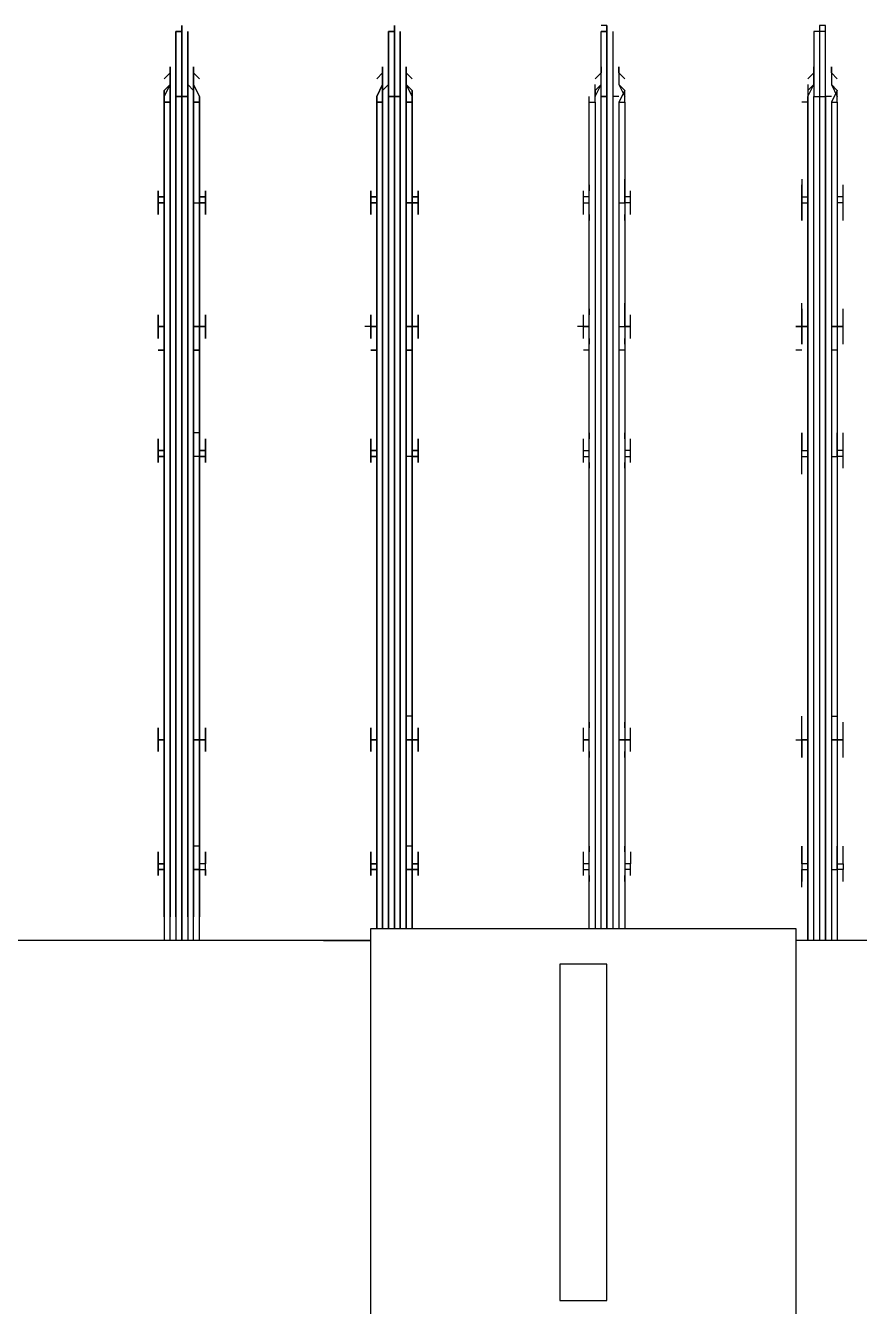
# Model space of a CAD drawing. Header units: metres. Extents: x 530797 to 531186, y 2675944 to 2676144.
# Drawn here: x 531158.7506 to 531158.9459, y 2676012.0635 to 2676012.3636 of the extents above; entities that cross this region are included whole.
import ezdxf

# ---------------------------------------------------------------- set-up
doc = ezdxf.new("R2010")
doc.units = ezdxf.units.M
doc.layers.add('IDT', color=7, linetype='Continuous')

# ---------------------------------------------------------------- blocks, each defined once
blk = doc.blocks.new('IDT')
at = {"layer": 'IDT', "color": 0, "lineweight": 25}
for p, q in [((17.21622, 14.51099), (17.21622, 14.60781)), ((17.3158, 14.60781), (17.3158, 14.51099)), ((17.27154, 14.59813), (17.26048, 14.59813)), ((17.26048, 14.59813), (17.26048, 14.51929)), ((17.27154, 14.51929), (17.27154, 14.59813)), ((17.26048, 14.51929), (17.27154, 14.51929)), ((16.63529, 14.51376), (17.21622, 14.51376)), ((17.20653, 14.31735), (17.20653, 14.51376)), ((17.20792, 14.31735), (17.20792, 14.51376)), ((17.2093, 14.31597), (17.2093, 14.51376)), ((17.2093, 14.51376), (17.2093, 14.31597)), ((17.21068, 14.31597), (17.21068, 14.51376)), ((17.21207, 14.51376), (17.21207, 14.31597)), ((17.21345, 14.31735), (17.21345, 14.51376)), ((17.21345, 14.51376), (17.21345, 14.31735)), ((17.32687, 14.51376), (17.3158, 14.51376)), ((17.3158, 14.51376), (17.78054, 14.51376)), ((17.35591, 14.51376), (17.35591, 14.31735)), ((17.3573, 14.51376), (17.3573, 14.31735)), ((17.35868, 14.31597), (17.35868, 14.51376)), ((17.36006, 14.51376), (17.36006, 14.31597)), ((17.36006, 14.31597), (17.36006, 14.51376)), ((17.36145, 14.31597), (17.36145, 14.51376)), ((17.36283, 14.51376), (17.36283, 14.31735)), ((17.36421, 14.31735), (17.36421, 14.51376)), ((17.3158, 14.51099), (17.21622, 14.51099)), ((17.25633, 14.31735), (17.25633, 14.51099)), ((17.25771, 14.31735), (17.25771, 14.51099)), ((17.25909, 14.31597), (17.25909, 14.51099)), ((17.26048, 14.51099), (17.26048, 14.31597)), ((17.26048, 14.31597), (17.26048, 14.51099)), ((17.26186, 14.51099), (17.26186, 14.31597)), ((17.26324, 14.31735), (17.26324, 14.51099)), ((17.26463, 14.51099), (17.26463, 14.31735)), ((17.30612, 14.31735), (17.30612, 14.51099)), ((17.30612, 14.51099), (17.30612, 14.31735)), ((17.3075, 14.31735), (17.3075, 14.51099)), ((17.3075, 14.51099), (17.3075, 14.31735)), ((17.30889, 14.31597), (17.30889, 14.51099)), ((17.30889, 14.51099), (17.30889, 14.31597)), ((17.31027, 14.51099), (17.31027, 14.31597)), ((17.31027, 14.31597), (17.31027, 14.51099)), ((17.31027, 14.51099), (17.31027, 14.31597)), ((17.31027, 14.31597), (17.31027, 14.51099)), ((17.31165, 14.31597), (17.31165, 14.51099)), ((17.31165, 14.51099), (17.31165, 14.31597)), ((17.31304, 14.51099), (17.31304, 14.31735)), ((17.31304, 14.31735), (17.31304, 14.51099)), ((17.31442, 14.31735), (17.31442, 14.51099)), ((17.31442, 14.51099), (17.31442, 14.31735)), ((17.35591, 14.31735), (17.35591, 14.50823)), ((17.3573, 14.31735), (17.3573, 14.50823)), ((17.35868, 14.50823), (17.35868, 14.31597)), ((17.36006, 14.50823), (17.36006, 14.31597)), ((17.36006, 14.31597), (17.36006, 14.50823)), ((17.36145, 14.50823), (17.36145, 14.31597)), ((17.36283, 14.31735), (17.36283, 14.50823)), ((17.36421, 14.50823), (17.36421, 14.31735)), ((17.20653, 14.49716), (17.20653, 14.50131)), ((17.21483, 14.50131), (17.21483, 14.49716)), ((17.25633, 14.49716), (17.25633, 14.50131)), ((17.26463, 14.50131), (17.26463, 14.49716)), ((17.30612, 14.49716), (17.30612, 14.50131)), ((17.30612, 14.50131), (17.30612, 14.49716)), ((17.31442, 14.49716), (17.31442, 14.50131)), ((17.31442, 14.50131), (17.31442, 14.49716)), ((17.35591, 14.49716), (17.35591, 14.50131)), ((17.35591, 14.50131), (17.35591, 14.49716)), ((17.36421, 14.49716), (17.36421, 14.50131)), ((17.36421, 14.50131), (17.36421, 14.49578)), ((17.20515, 14.49993), (17.20515, 14.49855)), ((17.20515, 14.49855), (17.20515, 14.49716)), ((17.20515, 14.49578), (17.20515, 14.49716)), ((17.20515, 14.49716), (17.20653, 14.49716)), ((17.20792, 14.49716), (17.20653, 14.49716)), ((17.20653, 14.49716), (17.20653, 14.49578)), ((17.21483, 14.49716), (17.21345, 14.49716)), ((17.21483, 14.49855), (17.21483, 14.49993)), ((17.21483, 14.49716), (17.21483, 14.49855)), ((17.21483, 14.49301), (17.21483, 14.49716)), ((17.21483, 14.49578), (17.21483, 14.49716)), ((17.25494, 14.49855), (17.25494, 14.49716)), ((17.25494, 14.49716), (17.25633, 14.49716)), ((17.25494, 14.49716), (17.25494, 14.49578)), ((17.25633, 14.49993), (17.25633, 14.49855)), ((17.25633, 14.49578), (17.25633, 14.49716)), ((17.26463, 14.49855), (17.26463, 14.49993)), ((17.26463, 14.49716), (17.26463, 14.49163)), ((17.26601, 14.49716), (17.26463, 14.49716)), ((17.26601, 14.49855), (17.26601, 14.49716)), ((17.26601, 14.49716), (17.26601, 14.49578)), ((17.30474, 14.49716), (17.30474, 14.49855)), ((17.30474, 14.49855), (17.30474, 14.49716)), ((17.30612, 14.49716), (17.30474, 14.49716)), ((17.30474, 14.49716), (17.30474, 14.49578)), ((17.30474, 14.49578), (17.30474, 14.49716)), ((17.30474, 14.49716), (17.30612, 14.49716)), ((17.30612, 14.49855), (17.30612, 14.49993)), ((17.30612, 14.49993), (17.30612, 14.49855)), ((17.3075, 14.49716), (17.30612, 14.49716)), ((17.30612, 14.49716), (17.3075, 14.49716)), ((17.30612, 14.49578), (17.30612, 14.49716)), ((17.30612, 14.49716), (17.30612, 14.49578)), ((17.31442, 14.49993), (17.31442, 14.49855)), ((17.31442, 14.49855), (17.31442, 14.49993)), ((17.31442, 14.49716), (17.3158, 14.49716)), ((17.3158, 14.49716), (17.31442, 14.49716)), ((17.31442, 14.49716), (17.31442, 14.49578)), ((17.31442, 14.49578), (17.31442, 14.49716)), ((17.3158, 14.49716), (17.3158, 14.49855)), ((17.3158, 14.49855), (17.3158, 14.49716)), ((17.3158, 14.49578), (17.3158, 14.49716)), ((17.3158, 14.49716), (17.3158, 14.49578)), ((17.35453, 14.49716), (17.35453, 14.49855)), ((17.35453, 14.49855), (17.35453, 14.49716)), ((17.35591, 14.49716), (17.35453, 14.49716)), ((17.35453, 14.49716), (17.35453, 14.49578)), ((17.35591, 14.49716), (17.35453, 14.49716)), ((17.35453, 14.49716), (17.35453, 14.49578)), ((17.35591, 14.49855), (17.35591, 14.49993)), ((17.35591, 14.49993), (17.35591, 14.49855)), ((17.3573, 14.49716), (17.35591, 14.49716)), ((17.35591, 14.49716), (17.3573, 14.49716)), ((17.35591, 14.49163), (17.35591, 14.49716)), ((17.35591, 14.49578), (17.35591, 14.49716)), ((17.36421, 14.49993), (17.36421, 14.49855)), ((17.36421, 14.49855), (17.36421, 14.49993)), ((17.36421, 14.49578), (17.36421, 14.49716)), ((17.36421, 14.49716), (17.3656, 14.49716)), ((17.3656, 14.49716), (17.36421, 14.49716)), ((17.3656, 14.49716), (17.3656, 14.49855)), ((17.3656, 14.49855), (17.3656, 14.49716)), ((17.3656, 14.49578), (17.3656, 14.49716)), ((17.3656, 14.49716), (17.3656, 14.49578)), ((17.20653, 14.49578), (17.20515, 14.49578)), ((17.20515, 14.49578), (17.20515, 14.49301)), ((17.20653, 14.49578), (17.20653, 14.49163)), ((17.21345, 14.49578), (17.21483, 14.49578)), ((17.21483, 14.49578), (17.21483, 14.49163)), ((17.25494, 14.49301), (17.25494, 14.49578)), ((17.25494, 14.49578), (17.25633, 14.49578)), ((17.25633, 14.49163), (17.25633, 14.49578)), ((17.26463, 14.49578), (17.26601, 14.49578)), ((17.26601, 14.49578), (17.26601, 14.49301)), ((17.30474, 14.49578), (17.30474, 14.49301)), ((17.30474, 14.49301), (17.30474, 14.49578)), ((17.30474, 14.49578), (17.30612, 14.49578)), ((17.30612, 14.49578), (17.30474, 14.49578)), ((17.30612, 14.49578), (17.30612, 14.49163)), ((17.30612, 14.49163), (17.30612, 14.49578)), ((17.31442, 14.49578), (17.3158, 14.49578)), ((17.3158, 14.49578), (17.31442, 14.49578)), ((17.31442, 14.49578), (17.31442, 14.49163)), ((17.31442, 14.49163), (17.31442, 14.49578)), ((17.3158, 14.49301), (17.3158, 14.49578)), ((17.3158, 14.49578), (17.3158, 14.49301)), ((17.35453, 14.49578), (17.35453, 14.49301)), ((17.35453, 14.49301), (17.35453, 14.49578)), ((17.35453, 14.49578), (17.35591, 14.49578)), ((17.35453, 14.49578), (17.35591, 14.49578)), ((17.35591, 14.49578), (17.35591, 14.49163)), ((17.36421, 14.49163), (17.36421, 14.49578)), ((17.36421, 14.49578), (17.36421, 14.49163)), ((17.36421, 14.49578), (17.3656, 14.49578)), ((17.3656, 14.49578), (17.36421, 14.49578)), ((17.3656, 14.49301), (17.3656, 14.49578)), ((17.3656, 14.49578), (17.3656, 14.49301)), ((17.20515, 14.49301), (17.20515, 14.49163)), ((17.21483, 14.49163), (17.21483, 14.49301)), ((17.25633, 14.49301), (17.25633, 14.49163)), ((17.26463, 14.49163), (17.26463, 14.49301)), ((17.30612, 14.49163), (17.30612, 14.49301)), ((17.30612, 14.49301), (17.30612, 14.49163)), ((17.30612, 14.49163), (17.3075, 14.49163)), ((17.31442, 14.49301), (17.31442, 14.49163)), ((17.31442, 14.49163), (17.31442, 14.49301)), ((17.35591, 14.49163), (17.35591, 14.49301)), ((17.35591, 14.49301), (17.35591, 14.49163)), ((17.35591, 14.49163), (17.3573, 14.49163)), ((17.36421, 14.49301), (17.36421, 14.49163)), ((17.36421, 14.49163), (17.36421, 14.49301)), ((17.20515, 14.47088), (17.20515, 14.4695)), ((17.20653, 14.46673), (17.20653, 14.47088)), ((17.21483, 14.4695), (17.21483, 14.47088)), ((17.21483, 14.47088), (17.21483, 14.46673)), ((17.25633, 14.46673), (17.25633, 14.47088)), ((17.25633, 14.47088), (17.25633, 14.4695)), ((17.26463, 14.4695), (17.26463, 14.47088)), ((17.26463, 14.47088), (17.26463, 14.46673)), ((17.30612, 14.46673), (17.30612, 14.47088)), ((17.30612, 14.47088), (17.30612, 14.4695)), ((17.30612, 14.4695), (17.30612, 14.47088)), ((17.30612, 14.47088), (17.30612, 14.46673)), ((17.31442, 14.46673), (17.31442, 14.47088)), ((17.31442, 14.47088), (17.31442, 14.4695)), ((17.31442, 14.4695), (17.31442, 14.47088)), ((17.31442, 14.47088), (17.31442, 14.46673)), ((17.35591, 14.46673), (17.35591, 14.47088)), ((17.35591, 14.47088), (17.35591, 14.4695)), ((17.35591, 14.4695), (17.35591, 14.47088)), ((17.35591, 14.47088), (17.35591, 14.46673)), ((17.36421, 14.46673), (17.36421, 14.47088)), ((17.36421, 14.47088), (17.36421, 14.4695)), ((17.36421, 14.4695), (17.36421, 14.47088)), ((17.36421, 14.47088), (17.36421, 14.46673)), ((17.20515, 14.4695), (17.20515, 14.46673)), ((17.21483, 14.46673), (17.21483, 14.4695)), ((17.25494, 14.4695), (17.25494, 14.46673)), ((17.26601, 14.4695), (17.26601, 14.46673)), ((17.30474, 14.46673), (17.30474, 14.4695)), ((17.30474, 14.4695), (17.30474, 14.46673)), ((17.3158, 14.46673), (17.3158, 14.4695)), ((17.3158, 14.4695), (17.3158, 14.46673)), ((17.35453, 14.46673), (17.35453, 14.4695)), ((17.35453, 14.4695), (17.35453, 14.46673)), ((17.3656, 14.46673), (17.3656, 14.4695)), ((17.3656, 14.4695), (17.3656, 14.46673)), ((17.20515, 14.46673), (17.20515, 14.46397)), ((17.20653, 14.46673), (17.20515, 14.46673)), ((17.20515, 14.46673), (17.20653, 14.46673)), ((17.20515, 14.46397), (17.20515, 14.46258)), ((17.20653, 14.4612), (17.20653, 14.46673)), ((17.20792, 14.46673), (17.20653, 14.46673)), ((17.20653, 14.46673), (17.20792, 14.46673)), ((17.21483, 14.46673), (17.21345, 14.46673)), ((17.21345, 14.46673), (17.21483, 14.46673)), ((17.21622, 14.46673), (17.21483, 14.46673)), ((17.21483, 14.46673), (17.21483, 14.4612)), ((17.21483, 14.46673), (17.21483, 14.46397)), ((17.21483, 14.46397), (17.21483, 14.46258)), ((17.25494, 14.46673), (17.25494, 14.46397)), ((17.25633, 14.46673), (17.25494, 14.46673)), ((17.25494, 14.46673), (17.25633, 14.46673)), ((17.25633, 14.4612), (17.25633, 14.46673)), ((17.25633, 14.46673), (17.25771, 14.46673)), ((17.25771, 14.46673), (17.25633, 14.46673)), ((17.25633, 14.46397), (17.25633, 14.46258)), ((17.26463, 14.46673), (17.26601, 14.46673)), ((17.26601, 14.46673), (17.26463, 14.46673)), ((17.26601, 14.46673), (17.26463, 14.46673)), ((17.26463, 14.46673), (17.26463, 14.4612)), ((17.26463, 14.46258), (17.26463, 14.46397)), ((17.26601, 14.46673), (17.26601, 14.46397)), ((17.30612, 14.46673), (17.30474, 14.46673)), ((17.30474, 14.46673), (17.30612, 14.46673)), ((17.30474, 14.46397), (17.30474, 14.46673)), ((17.30474, 14.46673), (17.30474, 14.46397)), ((17.30612, 14.46673), (17.30474, 14.46673)), ((17.30474, 14.46673), (17.30612, 14.46673)), ((17.3075, 14.46673), (17.30612, 14.46673)), ((17.30612, 14.46673), (17.3075, 14.46673)), ((17.3075, 14.46673), (17.30612, 14.46673)), ((17.30612, 14.46673), (17.30612, 14.4612)), ((17.30612, 14.4612), (17.30612, 14.46673)), ((17.30612, 14.46258), (17.30612, 14.46397)), ((17.30612, 14.46397), (17.30612, 14.46258)), ((17.31442, 14.4612), (17.31442, 14.46673)), ((17.31442, 14.46673), (17.31442, 14.4612)), ((17.3158, 14.46673), (17.31442, 14.46673)), ((17.31442, 14.46673), (17.3158, 14.46673)), ((17.3158, 14.46673), (17.31442, 14.46673)), ((17.31442, 14.46673), (17.3158, 14.46673)), ((17.31442, 14.46397), (17.31442, 14.46258)), ((17.31442, 14.46258), (17.31442, 14.46397)), ((17.3158, 14.46397), (17.3158, 14.46673)), ((17.3158, 14.46673), (17.3158, 14.46397)), ((17.35453, 14.46397), (17.35453, 14.46673)), ((17.35453, 14.46673), (17.35591, 14.46673)), ((17.35591, 14.46673), (17.35453, 14.46673)), ((17.35453, 14.46673), (17.35453, 14.46397)), ((17.35591, 14.46673), (17.35453, 14.46673)), ((17.35453, 14.46673), (17.35591, 14.46673)), ((17.35591, 14.4612), (17.35591, 14.46673)), ((17.35591, 14.46673), (17.3573, 14.46673)), ((17.3573, 14.46673), (17.35591, 14.46673)), ((17.35591, 14.46673), (17.35591, 14.4612)), ((17.35591, 14.46258), (17.35591, 14.46397)), ((17.35591, 14.46397), (17.35591, 14.46258)), ((17.36421, 14.4612), (17.36421, 14.46673)), ((17.36421, 14.46673), (17.36421, 14.4612)), ((17.3656, 14.46673), (17.36421, 14.46673)), ((17.36421, 14.46673), (17.3656, 14.46673)), ((17.3656, 14.46673), (17.36421, 14.46673)), ((17.36421, 14.46673), (17.3656, 14.46673)), ((17.36421, 14.46397), (17.36421, 14.46258)), ((17.36421, 14.46258), (17.36421, 14.46397)), ((17.3656, 14.46397), (17.3656, 14.46673)), ((17.3656, 14.46673), (17.3656, 14.46397)), ((17.20792, 14.4612), (17.20653, 14.4612)), ((17.30612, 14.4612), (17.3075, 14.4612)), ((17.20653, 14.40034), (17.20653, 14.40449)), ((17.21483, 14.40449), (17.21483, 14.40034)), ((17.25633, 14.40034), (17.25633, 14.40449)), ((17.26463, 14.40449), (17.26463, 14.40034)), ((17.30612, 14.40449), (17.30612, 14.40034)), ((17.30612, 14.40034), (17.30612, 14.40449)), ((17.31442, 14.40034), (17.31442, 14.40449)), ((17.31442, 14.40449), (17.31442, 14.40034)), ((17.35591, 14.40034), (17.35591, 14.40449)), ((17.35591, 14.40449), (17.35591, 14.40034)), ((17.36421, 14.40034), (17.36421, 14.40449)), ((17.36421, 14.40449), (17.36421, 14.40034)), ((17.20515, 14.40311), (17.20515, 14.40172)), ((17.20515, 14.40172), (17.20515, 14.40034)), ((17.21483, 14.40311), (17.21483, 14.40172)), ((17.21483, 14.40172), (17.21483, 14.39896)), ((17.25494, 14.40172), (17.25494, 14.40034)), ((17.25633, 14.40311), (17.25633, 14.40172)), ((17.26463, 14.40172), (17.26463, 14.40311)), ((17.26601, 14.40172), (17.26601, 14.40034)), ((17.30474, 14.40034), (17.30474, 14.40172)), ((17.30474, 14.40172), (17.30474, 14.40034)), ((17.30612, 14.40172), (17.30612, 14.40311)), ((17.30612, 14.40311), (17.30612, 14.40172)), ((17.31442, 14.40311), (17.31442, 14.40172)), ((17.31442, 14.40172), (17.31442, 14.40311)), ((17.3158, 14.40034), (17.3158, 14.40172)), ((17.3158, 14.40172), (17.3158, 14.40034)), ((17.35453, 14.40034), (17.35453, 14.40172)), ((17.35453, 14.40172), (17.35453, 14.40034)), ((17.35591, 14.40172), (17.35591, 14.40311)), ((17.35591, 14.40311), (17.35591, 14.40172)), ((17.36421, 14.40311), (17.36421, 14.40172)), ((17.36421, 14.40172), (17.36421, 14.40311)), ((17.3656, 14.40034), (17.3656, 14.40172)), ((17.3656, 14.40172), (17.3656, 14.40034)), ((17.20515, 14.40034), (17.20653, 14.40034)), ((17.20515, 14.40034), (17.20515, 14.39896)), ((17.20515, 14.39896), (17.20653, 14.39896)), ((17.20515, 14.39896), (17.20515, 14.39619)), ((17.20792, 14.40034), (17.20653, 14.40034)), ((17.20653, 14.40034), (17.20653, 14.39481)), ((17.21483, 14.40034), (17.21345, 14.40034)), ((17.21483, 14.39896), (17.21345, 14.39896)), ((17.21483, 14.40034), (17.21483, 14.39896)), ((17.21483, 14.39896), (17.21483, 14.39481)), ((17.21483, 14.39619), (17.21483, 14.39896)), ((17.25633, 14.40034), (17.25494, 14.40034)), ((17.25494, 14.40034), (17.25494, 14.39896)), ((17.25494, 14.39896), (17.25633, 14.39896)), ((17.25494, 14.39896), (17.25494, 14.39619)), ((17.25633, 14.39896), (17.25633, 14.40034)), ((17.25633, 14.39481), (17.25633, 14.39896)), ((17.26463, 14.40034), (17.26463, 14.39481)), ((17.26601, 14.40034), (17.26463, 14.40034)), ((17.26601, 14.39896), (17.26463, 14.39896)), ((17.26601, 14.40034), (17.26601, 14.39896)), ((17.26601, 14.39896), (17.26601, 14.39619)), ((17.30612, 14.40034), (17.30474, 14.40034)), ((17.30474, 14.40034), (17.30474, 14.39896)), ((17.30474, 14.39896), (17.30474, 14.40034)), ((17.30474, 14.40034), (17.30612, 14.40034)), ((17.30474, 14.39896), (17.30474, 14.39619)), ((17.30474, 14.39619), (17.30474, 14.39896)), ((17.30474, 14.39896), (17.30612, 14.39896)), ((17.30612, 14.39896), (17.30474, 14.39896)), ((17.30612, 14.40034), (17.30612, 14.39481)), ((17.30612, 14.39481), (17.30612, 14.40034)), ((17.30612, 14.40034), (17.3075, 14.40034)), ((17.31442, 14.40034), (17.3158, 14.40034)), ((17.3158, 14.40034), (17.31442, 14.40034)), ((17.31442, 14.40034), (17.31442, 14.39481)), ((17.31442, 14.39896), (17.31442, 14.40034)), ((17.3158, 14.39896), (17.31442, 14.39896)), ((17.31442, 14.39896), (17.3158, 14.39896)), ((17.31442, 14.39481), (17.31442, 14.39896)), ((17.3158, 14.40034), (17.3158, 14.39896)), ((17.3158, 14.39896), (17.3158, 14.40034)), ((17.3158, 14.39619), (17.3158, 14.39896)), ((17.3158, 14.39896), (17.3158, 14.39619)), ((17.35591, 14.40034), (17.35453, 14.40034)), ((17.35453, 14.40034), (17.35591, 14.40034)), ((17.35453, 14.39896), (17.35453, 14.40034)), ((17.35453, 14.40034), (17.35453, 14.39896)), ((17.35591, 14.39896), (17.35453, 14.39896)), ((17.35453, 14.39896), (17.35591, 14.39896)), ((17.35453, 14.39619), (17.35453, 14.39896)), ((17.35453, 14.39896), (17.35453, 14.39619)), ((17.35591, 14.39896), (17.35591, 14.40034)), ((17.35591, 14.40034), (17.3573, 14.40034)), ((17.35591, 14.40034), (17.35591, 14.39896)), ((17.35591, 14.39481), (17.35591, 14.39896)), ((17.35591, 14.39896), (17.35591, 14.39481)), ((17.36421, 14.40034), (17.36421, 14.39896)), ((17.36421, 14.39896), (17.36421, 14.40034)), ((17.36421, 14.40034), (17.3656, 14.40034)), ((17.3656, 14.40034), (17.36421, 14.40034)), ((17.3656, 14.39896), (17.36421, 14.39896)), ((17.36421, 14.39896), (17.36421, 14.39481)), ((17.36421, 14.39481), (17.36421, 14.39896)), ((17.36421, 14.39896), (17.3656, 14.39896)), ((17.3656, 14.39896), (17.3656, 14.40034)), ((17.3656, 14.40034), (17.3656, 14.39896)), ((17.3656, 14.39896), (17.3656, 14.39619)), ((17.3656, 14.39619), (17.3656, 14.39896)), ((17.20515, 14.39619), (17.20515, 14.39481)), ((17.21483, 14.39481), (17.21483, 14.39619)), ((17.25633, 14.39619), (17.25633, 14.39481)), ((17.26463, 14.39481), (17.26463, 14.39619)), ((17.30612, 14.39481), (17.30612, 14.39619)), ((17.30612, 14.39619), (17.30612, 14.39481)), ((17.31442, 14.39619), (17.31442, 14.39481)), ((17.31442, 14.39481), (17.31442, 14.39619)), ((17.35591, 14.39481), (17.35591, 14.39619)), ((17.35591, 14.39619), (17.35591, 14.39481)), ((17.36421, 14.39619), (17.36421, 14.39481)), ((17.36421, 14.39481), (17.36421, 14.39619)), ((17.35591, 14.39481), (17.3573, 14.39481)), ((17.20515, 14.37406), (17.20515, 14.37268)), ((17.20653, 14.37544), (17.20792, 14.37544)), ((17.20653, 14.36991), (17.20653, 14.37406)), ((17.21483, 14.37544), (17.21622, 14.37544)), ((17.21483, 14.37268), (17.21483, 14.37406)), ((17.21483, 14.37406), (17.21483, 14.36991)), ((17.25633, 14.37544), (17.25771, 14.37544)), ((17.25633, 14.36991), (17.25633, 14.37406)), ((17.25633, 14.37406), (17.25633, 14.37268)), ((17.26463, 14.37544), (17.26601, 14.37544)), ((17.26463, 14.37268), (17.26463, 14.37406)), ((17.26463, 14.37406), (17.26463, 14.36991)), ((17.3075, 14.37544), (17.30612, 14.37544)), ((17.30612, 14.37544), (17.3075, 14.37544)), ((17.30612, 14.37406), (17.30612, 14.36991)), ((17.30612, 14.36991), (17.30612, 14.37406)), ((17.30612, 14.37406), (17.30612, 14.37268)), ((17.30612, 14.37268), (17.30612, 14.37406)), ((17.3158, 14.37544), (17.31442, 14.37544)), ((17.31442, 14.37544), (17.3158, 14.37544)), ((17.31442, 14.37406), (17.31442, 14.37268)), ((17.31442, 14.37268), (17.31442, 14.37406)), ((17.31442, 14.36991), (17.31442, 14.37406)), ((17.31442, 14.37406), (17.31442, 14.36991)), ((17.3573, 14.37544), (17.35591, 14.37544)), ((17.35591, 14.37544), (17.3573, 14.37544)), ((17.35591, 14.36991), (17.35591, 14.37406)), ((17.35591, 14.37406), (17.35591, 14.37268)), ((17.35591, 14.37268), (17.35591, 14.37406)), ((17.35591, 14.37406), (17.35591, 14.36991)), ((17.3656, 14.37544), (17.36421, 14.37544)), ((17.36421, 14.37544), (17.3656, 14.37544)), ((17.36421, 14.37406), (17.36421, 14.37268)), ((17.36421, 14.37268), (17.36421, 14.37406)), ((17.36421, 14.36991), (17.36421, 14.37406)), ((17.36421, 14.37406), (17.36421, 14.36991)), ((17.20515, 14.37268), (17.20515, 14.36991)), ((17.21483, 14.36991), (17.21483, 14.37268)), ((17.25494, 14.37268), (17.25494, 14.36991)), ((17.26601, 14.37268), (17.26601, 14.36991)), ((17.30474, 14.36991), (17.30474, 14.37268)), ((17.30474, 14.37268), (17.30474, 14.36991)), ((17.3158, 14.36991), (17.3158, 14.37268)), ((17.3158, 14.37268), (17.3158, 14.36991)), ((17.35453, 14.36991), (17.35453, 14.37268)), ((17.35453, 14.37268), (17.35453, 14.36991)), ((17.3656, 14.36991), (17.3656, 14.37268)), ((17.3656, 14.37268), (17.3656, 14.36991)), ((17.20515, 14.36991), (17.20653, 14.36991)), ((17.20653, 14.36991), (17.20515, 14.36991)), ((17.20653, 14.36991), (17.20515, 14.36991)), ((17.20515, 14.36991), (17.20515, 14.36715)), ((17.20653, 14.36438), (17.20653, 14.36991)), ((17.20653, 14.36991), (17.20792, 14.36991)), ((17.20792, 14.36991), (17.20653, 14.36991)), ((17.21483, 14.36991), (17.21345, 14.36991)), ((17.21345, 14.36991), (17.21483, 14.36991)), ((17.21483, 14.36715), (17.21483, 14.36991)), ((17.21483, 14.36991), (17.21483, 14.36438)), ((17.21622, 14.36991), (17.21483, 14.36991)), ((17.21483, 14.36991), (17.21622, 14.36991)), ((17.25494, 14.36991), (17.25494, 14.36715)), ((17.25633, 14.36991), (17.25494, 14.36991)), ((17.25494, 14.36991), (17.25633, 14.36991)), ((17.25771, 14.36991), (17.25633, 14.36991)), ((17.25633, 14.36991), (17.25633, 14.36438)), ((17.26463, 14.36991), (17.26463, 14.36438)), ((17.26601, 14.36991), (17.26463, 14.36991)), ((17.26463, 14.36991), (17.26601, 14.36991)), ((17.26601, 14.36991), (17.26601, 14.36715)), ((17.26601, 14.36991), (17.26739, 14.36991)), ((17.30612, 14.36991), (17.30474, 14.36991)), ((17.30474, 14.36991), (17.30612, 14.36991)), ((17.30474, 14.36715), (17.30474, 14.36991)), ((17.30474, 14.36991), (17.30474, 14.36715)), ((17.30612, 14.36991), (17.30474, 14.36991)), ((17.30474, 14.36991), (17.30612, 14.36991)), ((17.30612, 14.36991), (17.30612, 14.36438)), ((17.30612, 14.36438), (17.30612, 14.36991)), ((17.30612, 14.36991), (17.3075, 14.36991)), ((17.3075, 14.36991), (17.30612, 14.36991)), ((17.30612, 14.36991), (17.3075, 14.36991)), ((17.31442, 14.36991), (17.3158, 14.36991)), ((17.3158, 14.36991), (17.31442, 14.36991)), ((17.31442, 14.36991), (17.31442, 14.36438)), ((17.31442, 14.36438), (17.31442, 14.36991)), ((17.31442, 14.36991), (17.3158, 14.36991)), ((17.3158, 14.36991), (17.31442, 14.36991)), ((17.31442, 14.36991), (17.3158, 14.36991)), ((17.3158, 14.36991), (17.3158, 14.36715)), ((17.3158, 14.36715), (17.3158, 14.36991)), ((17.3158, 14.36991), (17.31719, 14.36991)), ((17.35453, 14.36991), (17.35591, 14.36991)), ((17.35591, 14.36991), (17.35453, 14.36991)), ((17.35453, 14.36991), (17.35453, 14.36715)), ((17.35453, 14.36715), (17.35453, 14.36991)), ((17.35453, 14.36991), (17.35591, 14.36991)), ((17.35591, 14.36991), (17.35453, 14.36991)), ((17.35453, 14.36991), (17.35591, 14.36991)), ((17.3573, 14.36991), (17.35591, 14.36991)), ((17.35591, 14.36991), (17.3573, 14.36991)), ((17.35591, 14.36991), (17.35591, 14.36438)), ((17.35591, 14.36438), (17.35591, 14.36991)), ((17.3656, 14.36991), (17.36421, 14.36991)), ((17.36421, 14.36991), (17.36421, 14.36438)), ((17.36421, 14.36438), (17.36421, 14.36991)), ((17.36421, 14.36991), (17.3656, 14.36991)), ((17.3656, 14.36991), (17.36421, 14.36991)), ((17.36421, 14.36991), (17.3656, 14.36991)), ((17.3656, 14.36991), (17.36421, 14.36991)), ((17.3656, 14.36991), (17.3656, 14.36715)), ((17.3656, 14.36715), (17.3656, 14.36991)), ((17.20515, 14.36715), (17.20515, 14.36576)), ((17.21483, 14.36576), (17.21483, 14.36715)), ((17.25633, 14.36715), (17.25633, 14.36576)), ((17.26463, 14.36576), (17.26463, 14.36715)), ((17.30612, 14.36576), (17.30612, 14.36715)), ((17.30612, 14.36715), (17.30612, 14.36576)), ((17.31442, 14.36715), (17.31442, 14.36576)), ((17.31442, 14.36576), (17.31442, 14.36715)), ((17.35591, 14.36576), (17.35591, 14.36715)), ((17.35591, 14.36715), (17.35591, 14.36576)), ((17.36421, 14.36715), (17.36421, 14.36576)), ((17.36421, 14.36576), (17.36421, 14.36715)), ((17.20515, 14.34502), (17.20515, 14.34363)), ((17.20653, 14.34087), (17.20653, 14.34502)), ((17.21483, 14.34363), (17.21483, 14.34502)), ((17.21483, 14.34502), (17.21483, 14.34087)), ((17.25633, 14.34087), (17.25633, 14.34502)), ((17.25633, 14.34502), (17.25633, 14.34363)), ((17.26463, 14.34363), (17.26463, 14.34502)), ((17.26463, 14.34502), (17.26463, 14.34087)), ((17.30612, 14.34087), (17.30612, 14.34502)), ((17.30612, 14.34502), (17.30612, 14.34363)), ((17.30612, 14.34363), (17.30612, 14.34502)), ((17.30612, 14.34502), (17.30612, 14.34087)), ((17.31442, 14.34087), (17.31442, 14.34502)), ((17.31442, 14.34502), (17.31442, 14.34363)), ((17.31442, 14.34363), (17.31442, 14.34502)), ((17.31442, 14.34502), (17.31442, 14.34087)), ((17.35591, 14.34087), (17.35591, 14.34502)), ((17.35591, 14.34502), (17.35591, 14.34363)), ((17.35591, 14.34363), (17.35591, 14.34502)), ((17.35591, 14.34502), (17.35591, 14.34087)), ((17.36421, 14.34087), (17.36421, 14.34502)), ((17.36421, 14.34502), (17.36421, 14.34363)), ((17.36421, 14.34363), (17.36421, 14.34502)), ((17.36421, 14.34502), (17.36421, 14.34087)), ((17.20515, 14.34363), (17.20515, 14.34087)), ((17.20515, 14.34087), (17.20653, 14.34087)), ((17.20515, 14.34087), (17.20515, 14.33948)), ((17.20653, 14.33948), (17.20653, 14.34087)), ((17.21483, 14.34087), (17.21345, 14.34087)), ((17.21483, 14.33948), (17.21483, 14.34363)), ((17.21483, 14.34087), (17.21483, 14.33948)), ((17.25494, 14.34363), (17.25494, 14.34087)), ((17.25494, 14.34087), (17.25633, 14.34087)), ((17.25494, 14.34087), (17.25494, 14.33948)), ((17.25771, 14.34087), (17.25633, 14.34087)), ((17.25633, 14.34087), (17.25633, 14.33948)), ((17.26463, 14.34087), (17.26463, 14.33948)), ((17.26601, 14.34087), (17.26463, 14.34087)), ((17.26601, 14.34363), (17.26601, 14.34087)), ((17.26601, 14.34087), (17.26601, 14.33948)), ((17.30474, 14.34087), (17.30474, 14.34363)), ((17.30474, 14.34363), (17.30474, 14.34087)), ((17.30474, 14.34087), (17.30612, 14.34087)), ((17.30612, 14.34087), (17.30474, 14.34087)), ((17.30474, 14.34087), (17.30474, 14.33948)), ((17.30474, 14.33948), (17.30474, 14.34087)), ((17.3075, 14.34087), (17.30612, 14.34087)), ((17.30612, 14.34087), (17.3075, 14.34087)), ((17.30612, 14.34087), (17.30612, 14.33533)), ((17.30612, 14.33533), (17.30612, 14.34087)), ((17.31442, 14.34087), (17.31442, 14.33948)), ((17.31442, 14.33948), (17.31442, 14.34087)), ((17.31442, 14.34087), (17.3158, 14.34087)), ((17.3158, 14.34087), (17.31442, 14.34087)), ((17.3158, 14.34087), (17.3158, 14.34363)), ((17.3158, 14.34363), (17.3158, 14.34087)), ((17.3158, 14.33948), (17.3158, 14.34087)), ((17.3158, 14.34087), (17.3158, 14.33948)), ((17.35453, 14.34087), (17.35453, 14.34363)), ((17.35453, 14.34363), (17.35453, 14.34087)), ((17.35453, 14.33948), (17.35453, 14.34087)), ((17.35453, 14.34087), (17.35453, 14.33948)), ((17.35453, 14.34087), (17.35591, 14.34087)), ((17.35591, 14.34087), (17.35453, 14.34087)), ((17.3573, 14.34087), (17.35591, 14.34087)), ((17.35591, 14.34087), (17.35591, 14.33948)), ((17.35591, 14.33948), (17.35591, 14.34087)), ((17.36421, 14.34087), (17.3656, 14.34087)), ((17.3656, 14.34087), (17.36421, 14.34087)), ((17.36421, 14.34087), (17.36421, 14.33948)), ((17.36421, 14.33948), (17.36421, 14.34087)), ((17.3656, 14.34087), (17.3656, 14.34363)), ((17.3656, 14.34363), (17.3656, 14.34087)), ((17.3656, 14.33948), (17.3656, 14.34087)), ((17.3656, 14.34087), (17.3656, 14.33948)), ((17.20515, 14.33948), (17.20653, 14.33948)), ((17.20515, 14.33948), (17.20515, 14.3381)), ((17.20515, 14.3381), (17.20515, 14.33672)), ((17.20653, 14.33533), (17.20653, 14.33948)), ((17.21483, 14.33948), (17.21345, 14.33948)), ((17.21483, 14.33533), (17.21483, 14.33948)), ((17.21483, 14.33948), (17.21483, 14.3381)), ((17.21483, 14.3381), (17.21483, 14.33672)), ((17.25494, 14.33948), (17.25633, 14.33948)), ((17.25494, 14.33948), (17.25494, 14.3381)), ((17.25633, 14.33948), (17.25633, 14.33533)), ((17.25633, 14.3381), (17.25633, 14.33672)), ((17.26463, 14.33948), (17.26463, 14.33533)), ((17.26463, 14.33948), (17.26601, 14.33948)), ((17.26463, 14.33672), (17.26463, 14.3381)), ((17.26601, 14.33948), (17.26601, 14.3381)), ((17.30474, 14.33948), (17.30612, 14.33948)), ((17.30612, 14.33948), (17.30474, 14.33948)), ((17.30474, 14.3381), (17.30474, 14.33948)), ((17.30474, 14.33948), (17.30474, 14.3381)), ((17.30612, 14.33672), (17.30612, 14.3381)), ((17.30612, 14.3381), (17.30612, 14.33672)), ((17.31442, 14.33533), (17.31442, 14.33948)), ((17.31442, 14.33948), (17.31442, 14.33533)), ((17.31442, 14.33948), (17.3158, 14.33948)), ((17.3158, 14.33948), (17.31442, 14.33948)), ((17.31442, 14.3381), (17.31442, 14.33672)), ((17.31442, 14.33672), (17.31442, 14.3381)), ((17.3158, 14.3381), (17.3158, 14.33948)), ((17.3158, 14.33948), (17.3158, 14.3381)), ((17.35591, 14.33948), (17.35453, 14.33948)), ((17.35453, 14.33948), (17.35591, 14.33948)), ((17.35453, 14.3381), (17.35453, 14.33948)), ((17.35453, 14.33948), (17.35453, 14.3381)), ((17.35591, 14.33948), (17.35591, 14.33533)), ((17.35591, 14.33533), (17.35591, 14.33948)), ((17.35591, 14.33672), (17.35591, 14.3381)), ((17.35591, 14.3381), (17.35591, 14.33672)), ((17.3656, 14.33948), (17.36421, 14.33948)), ((17.36421, 14.33948), (17.3656, 14.33948)), ((17.36421, 14.33948), (17.36421, 14.33533)), ((17.36421, 14.33533), (17.36421, 14.33948)), ((17.36421, 14.3381), (17.36421, 14.33672)), ((17.36421, 14.33672), (17.36421, 14.3381)), ((17.3656, 14.3381), (17.3656, 14.33948)), ((17.3656, 14.33948), (17.3656, 14.3381)), ((17.20653, 14.31459), (17.20792, 14.31735)), ((17.20792, 14.31735), (17.20653, 14.31735)), ((17.20653, 14.31735), (17.20653, 14.31597)), ((17.21345, 14.31735), (17.21483, 14.31735)), ((17.21345, 14.3132), (17.21345, 14.31735)), ((17.21345, 14.31735), (17.21345, 14.31597)), ((17.25633, 14.31459), (17.25771, 14.31735)), ((17.25771, 14.31735), (17.25633, 14.31735)), ((17.25633, 14.31735), (17.25633, 14.31597)), ((17.26463, 14.31735), (17.26324, 14.31735)), ((17.26324, 14.31735), (17.26324, 14.3132)), ((17.26463, 14.31735), (17.26463, 14.31597)), ((17.3075, 14.31735), (17.30612, 14.31735)), ((17.30612, 14.31735), (17.30612, 14.31597)), ((17.30612, 14.31597), (17.30612, 14.31735)), ((17.30612, 14.31735), (17.3075, 14.31735)), ((17.3075, 14.3132), (17.3075, 14.31735)), ((17.3075, 14.31735), (17.3075, 14.3132)), ((17.31442, 14.31735), (17.31304, 14.31735)), ((17.31304, 14.31735), (17.31304, 14.3132)), ((17.31304, 14.3132), (17.31304, 14.31735)), ((17.31304, 14.31735), (17.31442, 14.31735)), ((17.31442, 14.31597), (17.31442, 14.31735)), ((17.31442, 14.31735), (17.31442, 14.31597)), ((17.35591, 14.31735), (17.35591, 14.31597)), ((17.35591, 14.31597), (17.35591, 14.31735)), ((17.35591, 14.31735), (17.3573, 14.31735)), ((17.3573, 14.31735), (17.35591, 14.31735)), ((17.3573, 14.31735), (17.3573, 14.3132)), ((17.3573, 14.3132), (17.3573, 14.31735)), ((17.36421, 14.31735), (17.36283, 14.31735)), ((17.36283, 14.31735), (17.36283, 14.3132)), ((17.36283, 14.3132), (17.36283, 14.31735)), ((17.36283, 14.31735), (17.36421, 14.31735)), ((17.36421, 14.31597), (17.36421, 14.31735)), ((17.36421, 14.31735), (17.36421, 14.31597)), ((17.20792, 14.3132), (17.20653, 14.31597)), ((17.20653, 14.31597), (17.20653, 14.31459)), ((17.20653, 14.31459), (17.20792, 14.3132)), ((17.20792, 14.3132), (17.20653, 14.31459)), ((17.20792, 14.31597), (17.2093, 14.31597)), ((17.2093, 14.31597), (17.2093, 14.29937)), ((17.21068, 14.31597), (17.2093, 14.31597)), ((17.2093, 14.31597), (17.2093, 14.30075)), ((17.21068, 14.29937), (17.21068, 14.31597)), ((17.21207, 14.31597), (17.21068, 14.31597)), ((17.21207, 14.30075), (17.21207, 14.31597)), ((17.21345, 14.31597), (17.21207, 14.3132)), ((17.21207, 14.3132), (17.21345, 14.31459)), ((17.21345, 14.31459), (17.21345, 14.31597)), ((17.25771, 14.3132), (17.25633, 14.31597)), ((17.25633, 14.31597), (17.25633, 14.31459)), ((17.25633, 14.31459), (17.25771, 14.3132)), ((17.25771, 14.3132), (17.25633, 14.31459)), ((17.25771, 14.31597), (17.25909, 14.31597)), ((17.25909, 14.30075), (17.25909, 14.31597)), ((17.26186, 14.31597), (17.26048, 14.31597)), ((17.26048, 14.31597), (17.26186, 14.31597)), ((17.26048, 14.31597), (17.26048, 14.29937)), ((17.26048, 14.29937), (17.26048, 14.31597)), ((17.26186, 14.31597), (17.26186, 14.30075)), ((17.26324, 14.31597), (17.26186, 14.3132)), ((17.26186, 14.3132), (17.26324, 14.31459)), ((17.26324, 14.31459), (17.26324, 14.31597)), ((17.30612, 14.31597), (17.3075, 14.3132)), ((17.3075, 14.3132), (17.30612, 14.31597)), ((17.30612, 14.31597), (17.30612, 14.31459)), ((17.30612, 14.31459), (17.30612, 14.31597)), ((17.30612, 14.31459), (17.3075, 14.3132)), ((17.3075, 14.3132), (17.30612, 14.31459)), ((17.30889, 14.31597), (17.30889, 14.30075)), ((17.30889, 14.30075), (17.30889, 14.31597)), ((17.30889, 14.31597), (17.31027, 14.31597)), ((17.31027, 14.31597), (17.30889, 14.31597)), ((17.31165, 14.31597), (17.31027, 14.31597)), ((17.31027, 14.31597), (17.31165, 14.31597)), ((17.31027, 14.31597), (17.31027, 14.29937)), ((17.31027, 14.29937), (17.31027, 14.31597)), ((17.31027, 14.31597), (17.31165, 14.31597)), ((17.31027, 14.31597), (17.31165, 14.31597)), ((17.31027, 14.31597), (17.31027, 14.29937)), ((17.31027, 14.29937), (17.31027, 14.31597)), ((17.31165, 14.30075), (17.31165, 14.31597)), ((17.31165, 14.31597), (17.31165, 14.30075)), ((17.31304, 14.31459), (17.31165, 14.3132)), ((17.31165, 14.3132), (17.31304, 14.31459)), ((17.31304, 14.31597), (17.31304, 14.31459)), ((17.31304, 14.31459), (17.31304, 14.31597)), ((17.31442, 14.31597), (17.31304, 14.3132)), ((17.31304, 14.3132), (17.31442, 14.31597)), ((17.35591, 14.31597), (17.3573, 14.3132)), ((17.3573, 14.3132), (17.35591, 14.31597)), ((17.3573, 14.31459), (17.3573, 14.31597)), ((17.3573, 14.31597), (17.3573, 14.31459)), ((17.35868, 14.3132), (17.3573, 14.31459)), ((17.3573, 14.31459), (17.35868, 14.3132)), ((17.35868, 14.31597), (17.36006, 14.31597)), ((17.36006, 14.31597), (17.35868, 14.31597)), ((17.35868, 14.31597), (17.35868, 14.30075)), ((17.35868, 14.30075), (17.35868, 14.31597)), ((17.36006, 14.31597), (17.36145, 14.31597)), ((17.36006, 14.31597), (17.36006, 14.29937)), ((17.36006, 14.29937), (17.36006, 14.31597)), ((17.36145, 14.31597), (17.36006, 14.31597)), ((17.36006, 14.31597), (17.36145, 14.31597)), ((17.36145, 14.31597), (17.36006, 14.31597)), ((17.36006, 14.29937), (17.36006, 14.31597)), ((17.36006, 14.31597), (17.36006, 14.29937)), ((17.36145, 14.30075), (17.36145, 14.31597)), ((17.36145, 14.31597), (17.36145, 14.30075)), ((17.36283, 14.3132), (17.36421, 14.31597)), ((17.36421, 14.31597), (17.36283, 14.3132)), ((17.36421, 14.31459), (17.36283, 14.3132)), ((17.36283, 14.3132), (17.36421, 14.31459)), ((17.36421, 14.31597), (17.36421, 14.31459)), ((17.36421, 14.31459), (17.36421, 14.31597)), ((17.20653, 14.31182), (17.20792, 14.31044)), ((17.20792, 14.30905), (17.20792, 14.3132)), ((17.21207, 14.3132), (17.21207, 14.30905)), ((17.21207, 14.31044), (17.21345, 14.31182)), ((17.25633, 14.31182), (17.25771, 14.31044)), ((17.25771, 14.30905), (17.25771, 14.3132)), ((17.26186, 14.3132), (17.26186, 14.30905)), ((17.26186, 14.31044), (17.26324, 14.31182)), ((17.3075, 14.31044), (17.30612, 14.31182)), ((17.30612, 14.31182), (17.3075, 14.31044)), ((17.3075, 14.3132), (17.3075, 14.30905)), ((17.3075, 14.30905), (17.3075, 14.3132)), ((17.31304, 14.3132), (17.31304, 14.30905)), ((17.31304, 14.30905), (17.31304, 14.3132)), ((17.31304, 14.31044), (17.31442, 14.31182)), ((17.31442, 14.31182), (17.31304, 14.31044)), ((17.3573, 14.31044), (17.35591, 14.31182)), ((17.35591, 14.31182), (17.3573, 14.31044)), ((17.3573, 14.3132), (17.3573, 14.30905)), ((17.3573, 14.30905), (17.3573, 14.3132)), ((17.36283, 14.30905), (17.36283, 14.3132)), ((17.36283, 14.3132), (17.36283, 14.30905)), ((17.36283, 14.31044), (17.36421, 14.31182)), ((17.36421, 14.31182), (17.36283, 14.31044)), ((17.20792, 14.31044), (17.20792, 14.30905)), ((17.21207, 14.30905), (17.21207, 14.31044)), ((17.25771, 14.31044), (17.25771, 14.30905)), ((17.26186, 14.30905), (17.26186, 14.31044)), ((17.3075, 14.30905), (17.3075, 14.31044)), ((17.3075, 14.31044), (17.3075, 14.30905)), ((17.31304, 14.30905), (17.31304, 14.31044)), ((17.31304, 14.31044), (17.31304, 14.30905)), ((17.3573, 14.30905), (17.3573, 14.31044)), ((17.3573, 14.31044), (17.3573, 14.30905)), ((17.36283, 14.30905), (17.36283, 14.31044)), ((17.36283, 14.31044), (17.36283, 14.30905)), ((17.2093, 14.30075), (17.21068, 14.30075)), ((17.2093, 14.29937), (17.21068, 14.29937)), ((17.21068, 14.30075), (17.21207, 14.30075)), ((17.26186, 14.30075), (17.26048, 14.30075)), ((17.26048, 14.30075), (17.26186, 14.30075)), ((17.26048, 14.29937), (17.26186, 14.29937)), ((17.31165, 14.30075), (17.31027, 14.30075)), ((17.31027, 14.30075), (17.31165, 14.30075)), ((17.31165, 14.30075), (17.31027, 14.30075)), ((17.31027, 14.30075), (17.31165, 14.30075)), ((17.36145, 14.30075), (17.36006, 14.30075)), ((17.36006, 14.30075), (17.36145, 14.30075)), ((17.36145, 14.30075), (17.36006, 14.30075)), ((17.36006, 14.30075), (17.36145, 14.30075))]:
    blk.add_line(p, q, dxfattribs=at)

msp = doc.modelspace()

# ---------------------------------------------------------------- block references
at = {"layer": 'IDT', "color": 8, "rotation": 180}
msp.add_blockref('IDT', (531176.14728, 2676026.66297), dxfattribs=at)

doc.saveas('drawing.dxf')
